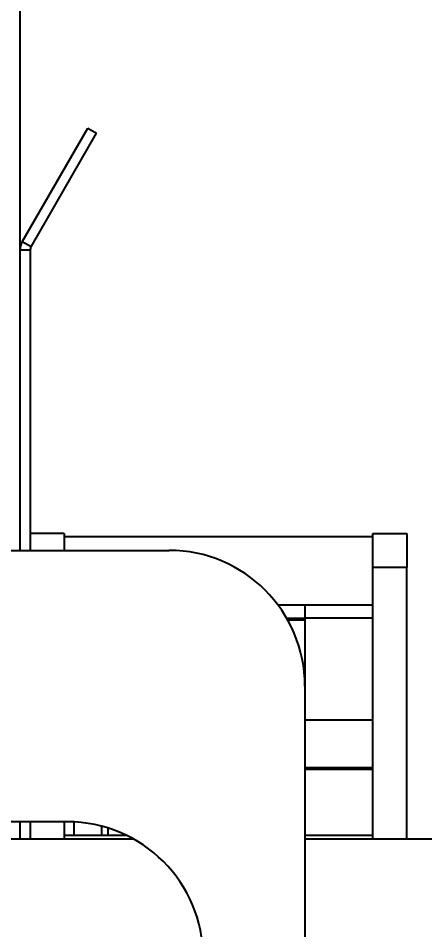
# Model space of a CAD drawing. Header units: millimetres. Extents: x 10 to 584, y 10 to 410.
# Drawn here: x 82.99 to 86.98, y 294.95 to 303.91 of the extents above; entities that cross this region are included whole.
import ezdxf

# ---------------------------------------------------------------- set-up
doc = ezdxf.new("R2010")
doc.units = ezdxf.units.MM
doc.layers.add('2', color=1, linetype='Continuous')
doc.styles.add('SLDTEXTSTYLE0', font='TXT', dxfattribs={"width": 0.7})
doc.dimstyles.new('SLDDIMSTYLE0', dxfattribs={"dimtxt": 3.5, "dimasz": 3.5, "dimexe": 0, "dimexo": 0.0625, "dimgap": 0.875, "dimtad": 1, "dimlfac": 15, "dimrnd": 1e-09, "dimzin": 12, "dimdsep": 46, "dimtxsty": 'SLDTEXTSTYLE0', "dimsah": 1, "dimcen": 0.09, "dimadec": 0, "dimazin": 3, "dimtfac": 1, "dimtofl": 0, "dimtmove": 0, "dimatfit": 3, "dimfxl": 0, "dimfrac": 2, "dimtolj": 1, "dimtzin": 12, "dimarcsym": 0})

# ---------------------------------------------------------------- blocks, each defined once
blk = doc.blocks.new('_D')
at = {"layer": '2', "color": 1}
for p, q in [((167.5018, 346.7783), (43.5018, 346.7783)), ((44.5018, 346.7783), (44.5018, 225.845)), ((181.5762, 225.845), (43.5018, 225.845))]:
    blk.add_line(p, q, dxfattribs=at)
for points in [[(44.5018, 346.7783), (43.9634, 343.2783), (45.0403, 343.2783)], [(44.5018, 225.845), (45.0403, 229.345), (43.9634, 229.345)]]:
    blk.add_solid(points, dxfattribs=at)
at = {"layer": '2', "color": 1, "insert": (39.9901, 278.6627), "char_height": 3.5, "attachment_point": 1, "rotation": 90, "style": 'SLDTEXTSTYLE0'}
blk.add_mtext('1814', dxfattribs=at)

msp = doc.modelspace()

# ---------------------------------------------------------------- linework, layer by layer
at = {"color": 7, "linetype": 'Continuous', "lineweight": 25}
for p, q in [((83.00183, 335.17831), (83.00183, 298.67831)), ((83.02415, 301.71045), (83.66849, 302.82648)), ((83.66849, 302.82648), (83.75509, 302.77648)), ((83.11076, 301.66045), (83.75509, 302.77648)), ((83.11076, 301.66045), (83.02415, 301.71045)), ((83.00183, 301.62712), (83.00183, 298.67831)), ((83.10183, 301.62712), (83.00183, 301.62712)), ((83.10183, 301.62712), (83.10183, 298.67831)), ((83.43516, 298.84498), (83.10183, 298.84498)), ((83.43516, 298.84498), (83.43516, 298.67831)), ((86.46849, 298.81165), (83.43516, 298.81165)), ((86.46849, 298.84498), (86.80183, 298.84498)), ((86.46849, 298.51165), (86.46849, 298.84498)), ((86.80183, 298.84498), (86.80183, 298.51165)), ((82.33516, 298.67831), (84.46849, 298.67831)), ((86.80183, 298.51165), (86.46849, 298.51165)), ((86.46849, 295.84498), (86.46849, 298.51165)), ((86.80183, 295.84498), (86.80183, 298.51165)), ((85.53516, 298.14498), (86.46849, 298.14498)), ((85.80183, 298.14498), (85.80183, 298.01165)), ((85.62319, 298.01165), (85.80183, 298.01165)), ((86.46849, 298.01165), (85.80183, 298.01165)), ((85.80183, 298.01165), (85.80183, 297.34498)), ((85.80183, 297.99165), (85.80183, 297.34498)), ((85.80183, 297.34498), (85.80183, 286.67831)), ((86.46849, 297.01165), (85.80183, 297.01165)), ((85.80183, 296.54498), (86.46849, 296.54498)), ((83.46849, 296.01165), (82.33516, 296.01165)), ((83.00183, 296.01165), (83.00183, 295.84498)), ((83.10183, 296.01165), (83.10183, 295.84498)), ((83.43516, 296.01165), (83.43516, 295.84498)), ((83.53516, 295.87831), (83.53516, 296.00998)), ((83.80183, 295.96931), (83.80183, 295.87831)), ((83.86849, 295.87831), (83.86849, 295.95023)), ((77.55633, 295.84498), (84.11398, 295.84498)), ((84.04968, 295.87831), (83.43516, 295.87831)), ((86.46849, 295.87831), (85.80183, 295.87831)), ((85.80183, 295.84498), (102.46849, 295.84498))]:
    msp.add_line(p, q, dxfattribs=at)
at = {"color": 59, "linetype": 'Continuous', "lineweight": 25}
for p, q in [((85.80183, 297.99165), (85.63451, 297.99165)), ((86.46849, 296.52498), (85.80183, 296.52498))]:
    msp.add_line(p, q, dxfattribs=at)
at = {"color": 7, "linetype": 'Continuous', "lineweight": 25}
for centre, radius, start, end in [((83.16849, 301.62712), 0.16667, 150, 180), ((83.16849, 301.62712), 0.06667, 150, 180), ((84.46849, 297.34498), 1.33333, 0, 90), ((83.46849, 294.67831), 1.33333, 0, 90)]:
    msp.add_arc(centre, radius, start, end, dxfattribs=at)

# ---------------------------------------------------------------- dimensions: what is measured, and where the dimension line sits
at = {"layer": '2', "color": 1}
dim = msp.add_linear_dim(base=(44.50183, 225.84498), p1=(168.50183, 346.77832), p2=(182.57616, 225.84498), angle=90, dimstyle='SLDDIMSTYLE0', dxfattribs=at)
dim.commit()
dim.dimension.update_dxf_attribs({"geometry": '_D', "text_midpoint": (44.50183, 284.48628), "dimtype": 160})

doc.saveas('drawing.dxf')
